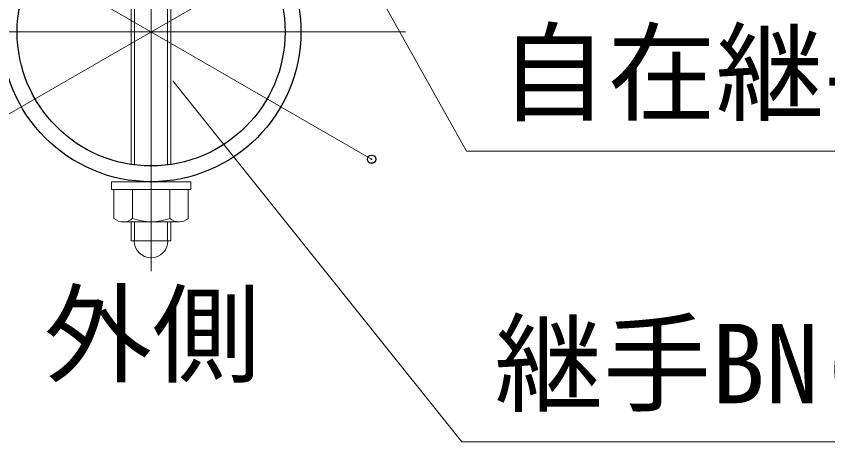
# Model space of a CAD drawing. Units: millimetres, scale not verified. Extents: x -4200 to 4200, y -2970 to 2970.
# Drawn here: x -197.8 to 293.8, y -2292.4 to -2034.7 of the extents above; entities that cross this region are included whole.
import ezdxf
from ezdxf.enums import TextEntityAlignment as Align

# ---------------------------------------------------------------- set-up
doc = ezdxf.new("R2010")
doc.units = ezdxf.units.MM
doc.header["$LTSCALE"] = 10
doc.header["$PDMODE"] = 32
doc.header["$PDSIZE"] = 5
doc.linetypes.add('USER1', pattern=[50.8, 31.75, -6.35, 6.35, -6.35])
for name, color, linetype, lineweight in [('0-2_D-STR1', 1, 'Continuous', 25), ('0-3_D-STR3', 3, 'Continuous', 13), ('0-5_D-BMK', 2, 'USER1', 13), ('0-9_Defpoints', 8, 'Continuous', 25), ('0-A_D-STR-TXT', 7, 'Continuous', 13)]:
    doc.layers.add(name, color=color, linetype=linetype, lineweight=lineweight)
doc.styles.add('ＭＳ ゴシック', font='')
doc.styles.get('ＭＳ ゴシック').set_extended_font_data('MS Gothic')

msp = doc.modelspace()

# ---------------------------------------------------------------- linework, layer by layer
at = {"layer": '0-2_D-STR1'}
for radius in [90.75, 81.15]:
    msp.add_circle((-116.15, -2044.14), radius, dxfattribs=at)
at = {"layer": '0-3_D-STR3'}
for p, q in [((-128.25, -1963.9), (-128.25, -2124.38)), ((-126.22, -1963.62), (-126.22, -2124.66)), ((-106.28, -1963.59), (-106.28, -2124.69)), ((-104.25, -1963.87), (-104.25, -2124.41)), ((-140.14, -2134.89), (-92.14, -2134.89)), ((-138.64, -2134.89), (-93.64, -2134.89)), ((-92.14, -2134.89), (-92.14, -2139.69)), ((-138.64, -2139.69), (-93.64, -2139.69)), ((-138.64, -2139.69), (-138.64, -2157.09)), ((-127.39, -2139.69), (-127.39, -2157.09)), ((-104.89, -2139.69), (-104.89, -2157.09)), ((-93.64, -2139.69), (-93.64, -2157.09)), ((-133.48, -2159.19), (-98.84, -2159.19)), ((-128.15, -2159.19), (-128.15, -2170.74)), ((-126.11, -2159.19), (-126.12, -2170.74)), ((-106.18, -2159.19), (-106.18, -2170.74)), ((-104.15, -2159.19), (-104.15, -2170.74)), ((-104.15, -2170.74), (-128.15, -2170.74))]:
    msp.add_line(p, q, dxfattribs=at)
msp.add_lwpolyline([(-140.14, -2134.89), (-140.14, -2139.69), (-92.14, -2139.69)], dxfattribs=at)
for centre, radius, start, end in [((-133.02, -2150.66), 8.55, 228.8349, 311.1651), ((-116.14, -2128), 31.18, 248.8529, 291.147), ((-99.27, -2150.65), 8.55, 228.865, 311.135), ((-116.15, -2170.74), 10.2, 180, 0)]:
    msp.add_arc(centre, radius, start, end, dxfattribs=at)
at = {"layer": '0-5_D-BMK'}
for p, q in [((-116.14, -2189.05), (-116.14, -1909.69)), ((17.4, -1967.03), (-249.69, -2121.24)), ((17.4, -2121.24), (-249.69, -1967.03)), ((38.06, -2044.14), (-270.35, -2044.14))]:
    msp.add_line(p, q, dxfattribs=at)
at = {"layer": '0-9_Defpoints'}
msp.add_point((17.4, -2121.24), dxfattribs=at)
at = {"layer": '0-A_D-STR-TXT'}
for p, q in [((74.92, -2116.28), (11.41, -2003)), ((72.12, -2292.36), (-103, -2073.76)), ((74.92, -2116.28), (542.19, -2116.28)), ((72.12, -2292.36), (474.38, -2292.36))]:
    msp.add_line(p, q, dxfattribs=at)

# ---------------------------------------------------------------- texts
at = {"layer": '0-A_D-STR-TXT', "style": 'ＭＳ ゴシック'}
for s, p in [('自在継手ボルト', (94.74, -2107.38)), ('外側', (-181.12, -2265.77)), ('継手BN(角根)', (91.94, -2283.46))]:
    msp.add_text(s, height=48.09, dxfattribs=at).set_placement(p, align=Align.BOTTOM_LEFT)

doc.saveas('drawing.dxf')
